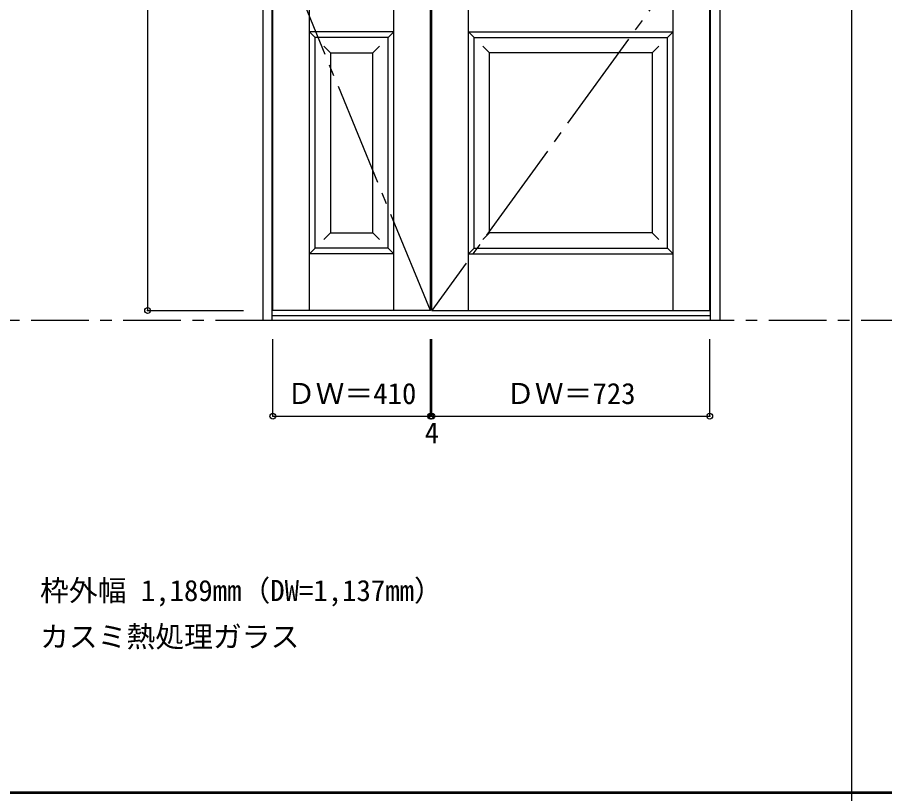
# Model space of a CAD drawing. Units: millimetres, scale not verified. Extents: x -6000 to 5700, y -4307 to 4260.
# Drawn here: x -966 to 1291, y 186 to 2206 of the extents above; entities that cross this region are included whole.
import ezdxf
from ezdxf.enums import TextEntityAlignment as Align

# ---------------------------------------------------------------- set-up
doc = ezdxf.new("R2010")
doc.units = ezdxf.units.MM
doc.header["$LTSCALE"] = 30
doc.header["$PDMODE"] = 32
doc.header["$PDSIZE"] = 15
doc.linetypes.add('CHAIN1', pattern=[8, 5, -1, 1, -1])
doc.linetypes.add('CHAIN2', pattern=[12, 9, -1, 1, -1])
for name, color, linetype in [('0-1_通り芯', 7, 'CHAIN1'), ('0-2_扉', 7, 'Continuous'), ('0-4_枠', 3, 'Continuous'), ('0-7', 7, 'CHAIN2'), ('0-A_文字', 7, 'Continuous'), ('0-B_寸法', 7, 'Continuous'), ('F-1_枠', 6, 'Continuous')]:
    doc.layers.add(name, color=color, linetype=linetype)
doc.styles.add('ＭＳ ゴシック', font='')
doc.styles.get('ＭＳ ゴシック').set_extended_font_data('MS Gothic')

msp = doc.modelspace()

# ---------------------------------------------------------------- linework, layer by layer
at = {"layer": '0-1_通り芯'}
msp.add_line((-5490, 1418), (5690, 1418), dxfattribs=at)
at = {"layer": '0-2_扉'}
for p, q in [((-300.8, 1443), (-300.8, 3438)), ((-205.8, 1443), (-205.8, 3438)), ((14.2, 1443), (14.2, 3438)), ((113.2, 1443), (113.2, 3438)), ((741.2, 1443), (741.2, 3438)), ((836.2, 1443), (836.2, 3438)), ((208.2, 1443), (208.2, 2394.74)), ((741.2, 1443), (741.2, 2260)), ((14.2, 2168), (-205.8, 2168)), ((-190.8, 2153), (-205.8, 2168)), ((14.2, 2168), (-0.8, 2153)), ((208.2, 2168), (223.2, 2153)), ((208.2, 2168), (741.2, 2168)), ((726.2, 2153), (741.2, 2168)), ((-190.8, 1605), (-190.8, 2153)), ((-0.8, 2153), (-190.8, 2153)), ((-0.8, 1605), (-0.8, 2153)), ((726.2, 1605), (726.2, 2153)), ((-150.8, 2113), (-168.48, 2130.68)), ((-40.84, 2113), (-23.16, 2130.68)), ((263.24, 2113), (245.56, 2130.68)), ((686.2, 2113), (703.88, 2130.68)), ((-150.8, 2113), (-40.8, 2113)), ((686.2, 2113), (263.2, 2113)), ((263.2, 1645), (263.2, 2113)), ((-150.8, 1645), (-168.48, 1627.32)), ((-40.8, 1645), (-23.12, 1627.32)), ((263.2, 1645), (245.52, 1627.32)), ((263.2, 1645), (263.2, 1646.43)), ((686.2, 1645), (703.88, 1627.32)), ((-190.8, 1605), (-205.8, 1590)), ((-0.8, 1605), (-190.8, 1605)), ((-0.8, 1605), (14.2, 1590)), ((223.2, 1605), (726.2, 1605)), ((726.2, 1605), (741.2, 1590)), ((14.2, 1590), (-205.8, 1590)), ((109.2, 1443), (-300.8, 1443)), ((113.2, 1443), (836.2, 1443))]:
    msp.add_line(p, q, dxfattribs=at)
for points in [[(109.2, 1443), (109.2, 3438), (-300.8, 3438)], [(223.2, 1605), (223.2, 2153), (726.2, 2153)], [(-150.8, 2113), (-150.8, 1645), (-40.8, 1645), (-40.8, 2113)], [(686.2, 2113), (686.2, 1645), (263.2, 1645)], [(223.2, 1605), (208.2, 1590), (741.2, 1590)]]:
    msp.add_lwpolyline(points, dxfattribs=at)
at = {"layer": '0-4_枠'}
for p, q in [((-326.8, 3465), (-326.8, 1418)), ((-302.8, 1418), (-302.8, 3465)), ((838.2, 1418), (838.2, 3465)), ((862.2, 3465), (862.2, 1418)), ((-302.8, 1430), (838.2, 1430)), ((-326.8, 1418), (862.2, 1418))]:
    msp.add_line(p, q, dxfattribs=at)
at = {"layer": '0-7'}
for points in [[(109.2, 1443), (-300.8, 2440.5), (109.2, 3438)], [(113.2, 3438), (836.2, 2440.5), (113.2, 1443)]]:
    msp.add_lwpolyline(points, dxfattribs=at)
at = {"layer": '0-B_寸法', "color": 4}
for p, q in [((-626.8, 3438), (-626.8, 1443)), ((-626.8, 1443), (-376.8, 1443)), ((-300.8, 1168), (-300.8, 1368)), ((109.2, 1168), (109.2, 1368)), ((836.2, 1168), (836.2, 1368)), ((-300.8, 1168), (109.2, 1168)), ((113.2, 1168), (836.2, 1168))]:
    msp.add_line(p, q, dxfattribs=at)
msp.add_lwpolyline([(109.2, 1168), (113.2, 1168), (113.2, 1368)], dxfattribs=at)
at = {"layer": '0-B_寸法'}
for p in [(-626.8, 1443), (-300.8, 1168), (109.2, 1168), (113.2, 1168), (836.2, 1168)]:
    msp.add_point(p, dxfattribs=at)
at = {"layer": 'F-1_枠'}
for p, q in [((1204.8, 4175), (1204.8, -3790)), ((-6000, 190.5), (5700, 190.5)), ((-6000, 187.5), (5700, 187.5))]:
    msp.add_line(p, q, dxfattribs=at)

# ---------------------------------------------------------------- texts
at = {"layer": '0-A_文字', "style": 'ＭＳ ゴシック'}
for s, p in [('枠外幅 1,189mm（DW=1,137mm）', (-906.8, 670.5)), ('カスミ熱処理ガラス', (-906.8, 550.5))]:
    msp.add_text(s, height=54.99, dxfattribs=at).set_placement(p, align=Align.BOTTOM_LEFT)
at = {"layer": '0-B_寸法', "style": 'ＭＳ ゴシック'}
for s, p in [('ＤＷ＝410', (-264.55, 1183)), ('ＤＷ＝723', (305.95, 1183)), ('4', (94.45, 1080.61))]:
    msp.add_text(s, height=54.99, dxfattribs=at).set_placement(p, align=Align.BOTTOM_LEFT)

doc.saveas('drawing.dxf')
